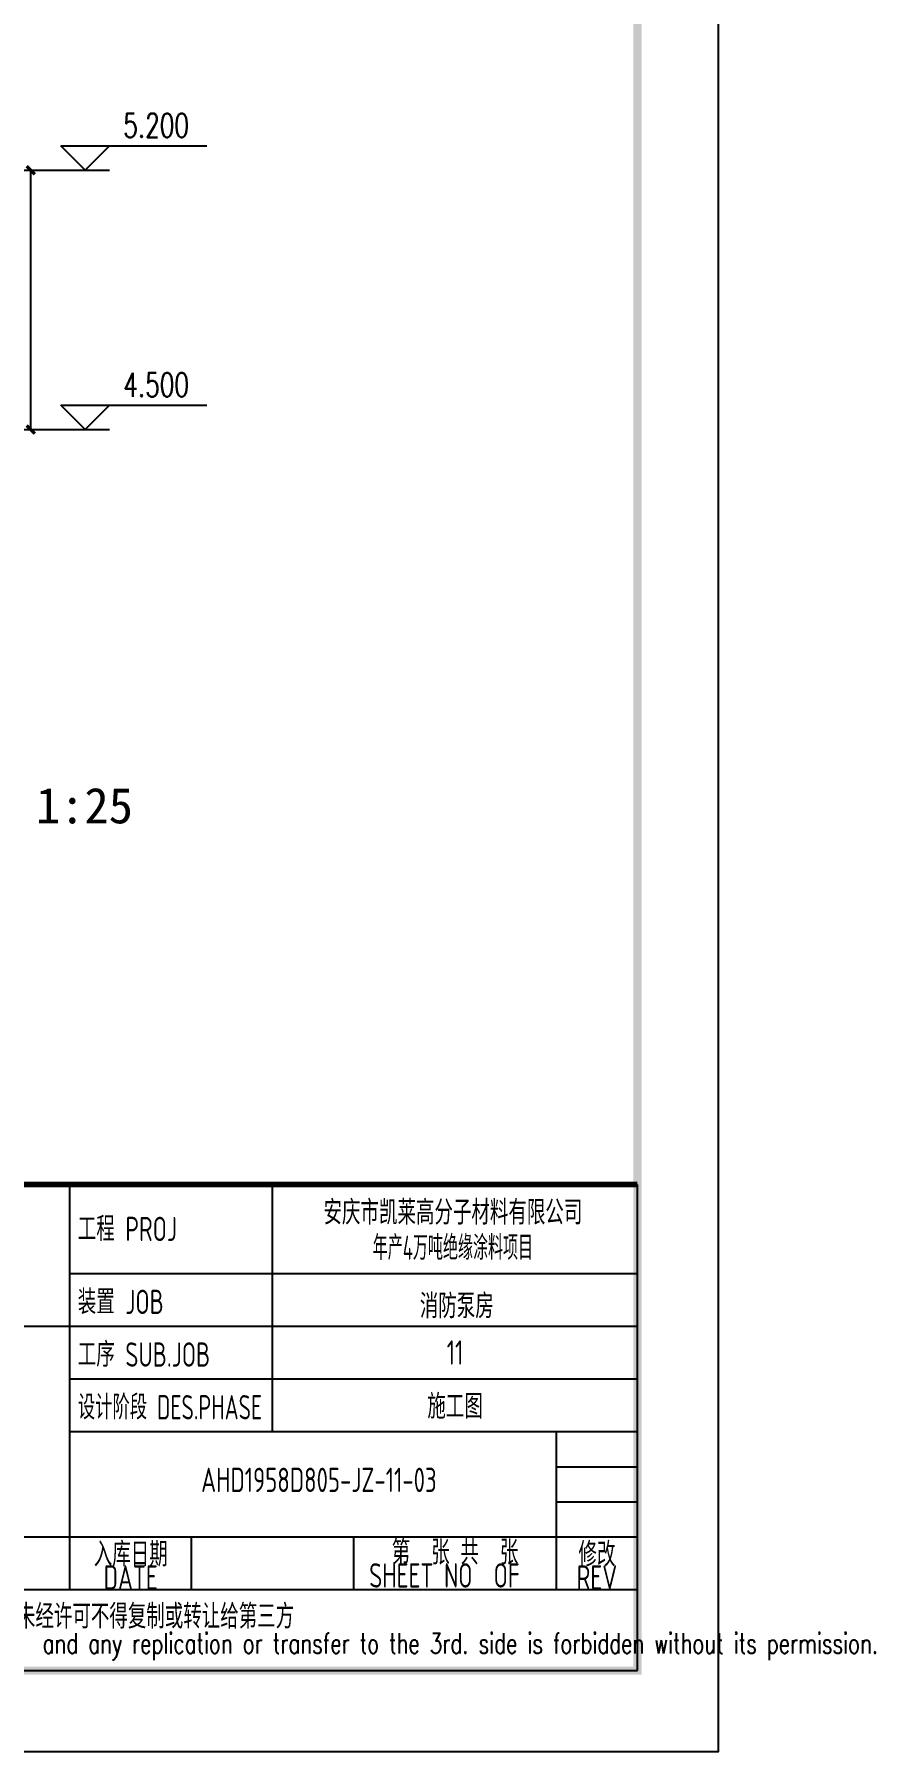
# Model space of a CAD drawing. Extents: x 5191187 to 5306989, y -468291 to -238224.
# Drawn here: x 5269507 to 5279884, y -468291 to -447100 of the extents above; entities that cross this region are included whole.
import ezdxf
from ezdxf.enums import TextEntityAlignment as Align

# ---------------------------------------------------------------- set-up
doc = ezdxf.new("R2010")
doc.units = 0
doc.header["$LTSCALE"] = 1000
doc.header["$MEASUREMENT"] = 0
doc.layers.get('0').update_dxf_attribs({"linetype": 'CONTINUOUS'})
doc.layers.get('Defpoints').update_dxf_attribs({"linetype": 'CONTINUOUS'})
for name, color, linetype in [('PUB_DIM', 3, 'CONTINUOUS'), ('PUB_TEXT', 7, 'CONTINUOUS'), ('PUB_TITLE', 4, 'CONTINUOUS')]:
    doc.layers.add(name, color=color, linetype=linetype)
doc.styles.add('-宋体', font='', dxfattribs={"width": 0.8})
doc.styles.add('_TCH_DIM', font='SIMPLEX', dxfattribs={"bigfont": 'GBCBIG'})
doc.styles.add('_TCH_DIM_T3', font='SIMPLEX', dxfattribs={"width": 0.705882, "bigfont": 'GBCBIG'})
doc.styles.add('ECEC_TQ', font='txt_l.shx', dxfattribs={"bigfont": 'hztxt_l.shx'})
doc.styles.add('sceie', font='sceie.shx', dxfattribs={"bigfont": 'sceic.shx'})
doc.styles.get('-宋体').set_extended_font_data('SimSun')
doc.dimstyles.new('_TCH_ARCH&&100', dxfattribs={"dimtxt": 297.5, "dimasz": 100, "dimexe": 250, "dimexo": 300, "dimgap": 126.25, "dimtad": 1, "dimdec": 0, "dimzin": 0, "dimdsep": 46, "dimtxsty": '_TCH_DIM_T3', "dimblk": 'ARCHTICK', "dimcen": 0.09, "dimclrt": 7, "dimazin": 2, "dimtfac": 1, "dimtdec": 0, "dimtix": 1, "dimtmove": 2, "dimatfit": 3, "dimfxl": 0, "dimtolj": 1, "dimtzin": 0, "dimarcsym": 0})

# ---------------------------------------------------------------- blocks, each defined once
blk = doc.blocks.new('_ArchTick')
at = {"color": 0, "linetype": 'ByBlock', "const_width": 0.4}
blk.add_lwpolyline([(-0.5, -0.5), (0.5, 0.5)], dxfattribs=at)
blk = doc.blocks.new('*D24')
at = {"layer": 'Defpoints', "color": 0, "transparency": 16777216}
for p in [(5268557, -448777), (5269463, -448777), (5268557, -451977)]:
    blk.add_point(p, dxfattribs=at)
at = {"layer": 'PUB_DIM', "color": 0, "lineweight": -2, "transparency": 16777216}
for p, q in [((5268857, -448777), (5269713, -448777)), ((5269463, -451977), (5269463, -448777)), ((5268857, -451977), (5269713, -451977))]:
    blk.add_line(p, q, dxfattribs=at)
at = {"layer": 'PUB_DIM', "color": 0, "lineweight": -2, "transparency": 16777216, "xscale": 100, "yscale": 100, "zscale": 100}
for p, rotation in [((5269463, -448777), 90), ((5269463, -451977), 270)]:
    blk.add_blockref('_ArchTick', p, dxfattribs=dict(at, rotation=rotation))
at = {"layer": 'PUB_DIM', "color": 7, "transparency": 16777216, "insert": (5269188, -450377), "char_height": 297.5, "attachment_point": 5, "rotation": 90, "style": '_TCH_DIM_T3'}
blk.add_mtext('\\A1;700', dxfattribs=at)

msp = doc.modelspace()

# ---------------------------------------------------------------- linework, layer by layer
for p, q in [((5269945.9, -466290.7), (5269945.9, -461290.7)), ((5272445.9, -464340.7), (5272445.9, -461290.7)), ((5276945.9, -467290.7), (5276945.9, -461290.7)), ((5269945.9, -462390.7), (5276945.9, -462390.7)), ((5258945.9, -463040.7), (5269945.9, -463040.7)), ((5269945.9, -463040.7), (5276945.9, -463040.7)), ((5269945.9, -463690.7), (5276945.9, -463690.7)), ((5269945.9, -464340.7), (5276945.9, -464340.7)), ((5275945.9, -466290.7), (5275945.9, -464340.7)), ((5275945.9, -464774.1), (5276945.9, -464774.1)), ((5275945.9, -465207.4), (5276945.9, -465207.4)), ((5264445.9, -465640.7), (5276945.9, -465640.7)), ((5271445.9, -466290.7), (5271445.9, -465640.7)), ((5273445.9, -466290.7), (5273445.9, -465640.7)), ((5258945.9, -466290.7), (5276945.9, -466290.7)), ((5258945.9, -467290.7), (5276945.9, -467290.7))]:
    msp.add_line(p, q)
at = {"const_width": 70}
msp.add_lwpolyline([(5276945.9, -461290.7), (5258945.9, -461290.7)], dxfattribs=at)
at = {"layer": 'PUB_DIM'}
for p, q in [((5269833.7, -448477.2), (5271633.7, -448477.2)), ((5270133.7, -448777.2), (5269833.7, -448477.2)), ((5270133.7, -448777.2), (5270433.7, -448477.2)), ((5268912.9, -448777.2), (5270433.7, -448777.2)), ((5269833.7, -451677.2), (5271633.7, -451677.2)), ((5270133.7, -451977.2), (5269833.7, -451677.2)), ((5270133.7, -451977.2), (5270433.7, -451677.2)), ((5268912.9, -451977.2), (5270433.7, -451977.2))]:
    msp.add_line(p, q, dxfattribs=at)
at = {"layer": 'PUB_TITLE'}
msp.add_lwpolyline([(5218545.9, -468290.7), (5277945.9, -468290.7), (5277945.9, -426290.7), (5218545.9, -426290.7)], close=True, dxfattribs=at)
at = {"layer": 'PUB_TITLE', "const_width": 100}
msp.add_lwpolyline([(5221045.9, -467290.7), (5276945.9, -467290.7), (5276945.9, -427290.7), (5221045.9, -427290.7)], close=True, dxfattribs=at)

# ---------------------------------------------------------------- texts
for s, height, style, width, p in [('安庆市凯莱高分子材料有限公司', 300, 'sceie', 0.8, (5274669.6, -461620.6)), ('年产4万吨绝缘涂料项目', 300, 'sceie', 0.65, (5274669.6, -462055.6)), ('消防泵房', 300, 'sceie', 0.8, (5274717.4, -462776.7)), ('11', 300, 'sceie', 0.8, (5274695.9, -463365.7)), ('施工图', 300, 'sceie', 0.8, (5274695.9, -464015.7)), ('入库日期', 300, 'sceie', 0.8, (5270695.9, -465840.7)), ('第  张 共  张', 300, 'sceie', 0.8, (5274695.9, -465815.7)), ('修改', 300, 'sceie', 0.8, (5276445.9, -465840.7)), ('DATE', 300, 'sceie', 0.8, (5270695.9, -466140.7)), ('SHEET NO  OF  ', 300, 'sceie', 0.8, (5274695.9, -466115.7)), ('REV', 300, 'sceie', 0.8, (5276445.9, -466140.7)), ('本文件专有权属安徽华东化工医药工程有限责任公司所有,未经许可不得复制或转让给第三方', 300, 'sceie', 0.8, (5268117, -466639.7)), ('The proprietary right of this document belongs to Anhui Huadong Chemical And Medical Engineering  Co.,Ltd.  and any replication or transfer to the 3rd. side is forbidden without its permission. ', 250, 'ECEC_TQ', 0.72, (5267945.9, -466990.7))]:
    msp.add_text(s, height=height, dxfattribs=dict(style=style, width=width)).set_placement(p, align=Align.MIDDLE)
at = {"style": 'sceie'}
for s, width, p in [('工程 PROJ', 0.8, (5270042.8, -461990.7)), ('装置 JOB', 0.8, (5270042.8, -462890.7)), ('工序 SUB.JOB', 0.8, (5270042.8, -463540.7)), ('设计阶段 DES.PHASE', 0.75, (5270042.8, -464190.7))]:
    msp.add_text(s, height=300, dxfattribs=dict(at, width=width)).set_placement(p)
at = {"style": 'sceie', "width": 0.8}
msp.add_attdef('AHD1958D805-JZ-11-03', text='200320-02-040', height=300, dxfattribs=at).set_placement((5273016.7, -464937), align=Align.MIDDLE)
at = {"layer": 'PUB_TEXT', "style": '_TCH_DIM', "width": 0.705882}
for s, p in [('5.200', (5270603.7, -448372.2)), ('4.500', (5270603.7, -451572.2))]:
    msp.add_text(s, height=297.5, dxfattribs=at).set_placement(p)
at = {"layer": 'PUB_TEXT', "style": '-宋体'}
msp.add_text('1:25', height=440, dxfattribs=at).set_placement((5269525.9, -456836))

# ---------------------------------------------------------------- dimensions: what is measured, and where the dimension line sits
at = {"layer": 'PUB_DIM'}
dim = msp.add_aligned_dim(p1=(5268557.5, -451977.2), p2=(5268557.5, -448777.2), distance=-905.5, text='700', dimstyle='_TCH_ARCH&&100', dxfattribs=at)
dim.commit()
dim.dimension.update_dxf_attribs({"geometry": '*D24', "text_midpoint": (5269187.9, -450377.2)})

doc.saveas('drawing.dxf')
